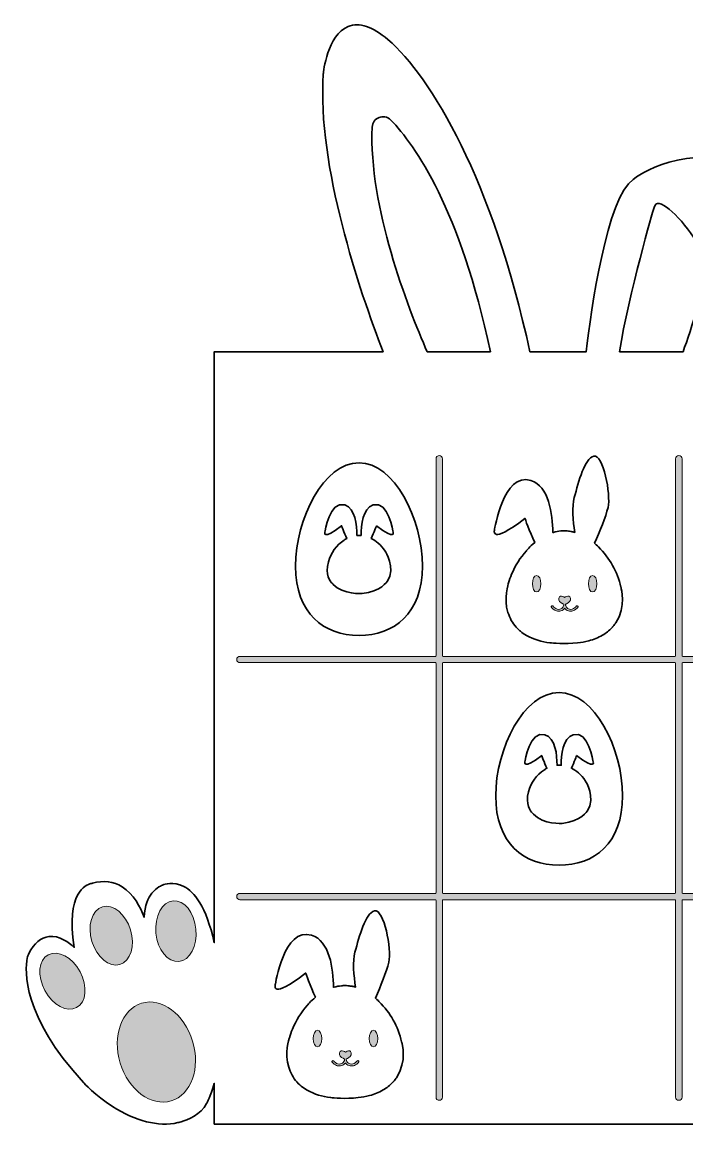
# Model space of a CAD drawing. Extents: x -174 to 1414, y -1195 to 359.
# Drawn here: x -174 to 761, y -1195 to 359 of the extents above; entities that cross this region are included whole.
import ezdxf

# ---------------------------------------------------------------- set-up
doc = ezdxf.new("R2010")
doc.units = 0
doc.header["$MEASUREMENT"] = 0
doc.layers.add('Layer 1', color=7, linetype='Continuous', lineweight=0)

# ---------------------------------------------------------------- blocks, each defined once
blk = doc.blocks.new('Block_2')
at = {"layer": 'Layer 1', "color": 1, "lineweight": 35, "true_color": 0xff0000}
for points, knots in [([(1329.7, -957.4), (1329.2, -955.1), (1328.5, -952.8), (1327.4, -950.7), (1319.9, -936.1), (1310.4, -928), (1299.2, -926.8), (1284.4, -925), (1270.6, -935.6), (1263.6, -942.1), (1276.3, -864.7), (1246.4, -853.9), (1240.1, -852.5), (1239.4, -852.3), (1238.6, -852.2), (1237.9, -851.9), (1222.3, -847.6), (1208.3, -849.2), (1196.2, -856.8), (1179.9, -867), (1170.4, -885.7), (1165.3, -899.7), (1164.6, -883), (1159.4, -872.4), (1154.4, -866.1), (1147.5, -857.4), (1139.8, -854.7), (1138.6, -854.3), (1137, -853.6), (1124.4, -848.4), (1109.2, -856.6), (1095.3, -864.1), (1077.4, -884.5), (1066.2, -937.6), (1066.2, -937.6), (1066.2, -104.4), (1066.2, -104.4), (1066.2, -104.4), (809.8, -104.4), (809.8, -104.4), (817.3, -86.2), (826.4, -59.8), (834.4, -35.3), (844.8, -46.1), (855.8, -55.1), (867.5, -60.9), (877.6, -66), (886.6, -66.3), (894.2, -61.8), (911.1, -51.9), (912.9, -22.3), (913, -19), (920.3, 133.2), (861.4, 154.2), (855, 156), (759.3, 192.7), (690.7, 142), (685.5, 138.1), (648.6, 113.6), (626.3, -46.2), (619.4, -104.4), (619.4, -104.4), (540.2, -104.4), (540.2, -104.4), (487.9, 136.9), (401.4, 282.3), (340.5, 334.8), (319.1, 353.2), (300.3, 359.3), (284.6, 353), (255, 341), (249.8, 288.9), (249.6, 286.5), (240.6, 157.2), (300.8, -19.2), (333.7, -104.4), (333.7, -104.4), (96.1, -104.4), (96.1, -104.4), (96.1, -104.4), (96.1, -935.6), (96.1, -935.6), (85, -884), (67.4, -864), (53.5, -856.6), (38.4, -848.4), (25.8, -853.6), (24.2, -854.3), (22.9, -854.7), (15.3, -857.4), (8.4, -866.1), (3.4, -872.4), (-1.9, -883), (-2.5, -899.7), (-7.6, -885.7), (-17.1, -867), (-33.4, -856.8), (-45.5, -849.2), (-59.5, -847.6), (-75.1, -851.9), (-75.8, -852.2), (-76.6, -852.3), (-77.3, -852.5), (-83.6, -853.9), (-113.5, -864.7), (-100.8, -942.1), (-107.8, -935.6), (-121.6, -925), (-136.4, -926.8), (-147.6, -928), (-157.1, -936.1), (-164.6, -950.7), (-165.7, -952.8), (-166.4, -955.1), (-166.9, -957.4), (-170.2, -974.8), (-174.2, -1038.7), (-87.8, -1132.3), (-87.6, -1132.4), (-71.3, -1150.2), (-46.9, -1165.9), (-14.6, -1186.8), (17.2, -1194.7), (45, -1188.7), (45.2, -1188.6), (46.9, -1188.2), (49.5, -1187.5), (58.3, -1184.8), (77.6, -1177.3), (85.3, -1161.8), (85.9, -1160.8), (91, -1151.9), (96.1, -1133.6), (96.1, -1133.6), (96.1, -1190.6), (96.1, -1190.6), (96.1, -1190.6), (1066.2, -1190.6), (1066.2, -1190.6), (1066.2, -1190.6), (1066.2, -1132.1), (1066.2, -1132.1), (1071.5, -1151.4), (1076.9, -1160.8), (1077.5, -1161.8), (1085.2, -1177.3), (1104.5, -1184.8), (1113.3, -1187.5), (1115.9, -1188.2), (1117.5, -1188.6), (1117.8, -1188.7), (1145.6, -1194.7), (1177.4, -1186.8), (1209.7, -1165.9), (1234.1, -1150.2), (1250.4, -1132.4), (1250.6, -1132.3), (1336.9, -1038.7), (1333, -974.8), (1329.7, -957.4)], [0, 0, 0, 0, 1, 1, 1, 2, 2, 2, 3, 3, 3, 4, 4, 4, 5, 5, 5, 6, 6, 6, 7, 7, 7, 8, 8, 8, 9, 9, 9, 10, 10, 10, 11, 11, 11, 12, 12, 12, 13, 13, 13, 14, 14, 14, 15, 15, 15, 16, 16, 16, 17, 17, 17, 18, 18, 18, 19, 19, 19, 20, 20, 20, 21, 21, 21, 22, 22, 22, 23, 23, 23, 24, 24, 24, 25, 25, 25, 26, 26, 26, 27, 27, 27, 28, 28, 28, 29, 29, 29, 30, 30, 30, 31, 31, 31, 32, 32, 32, 33, 33, 33, 34, 34, 34, 35, 35, 35, 36, 36, 36, 37, 37, 37, 38, 38, 38, 39, 39, 39, 40, 40, 40, 41, 41, 41, 42, 42, 42, 43, 43, 43, 44, 44, 44, 45, 45, 45, 46, 46, 46, 47, 47, 47, 48, 48, 48, 49, 49, 49, 50, 50, 50, 51, 51, 51, 52, 52, 52, 53, 53, 53, 53]), ([(395.7, -104.4), (368.6, -42.1), (313, 100.1), (318.4, 211.7), (318.7, 218), (322.4, 223), (328.2, 225.2), (332.8, 226.9), (339.4, 226.9), (344.6, 221.5), (379.3, 185.6), (441.9, 96.4), (484.6, -104.4), (484.6, -104.4), (395.7, -104.4), (395.7, -104.4)], [0, 0, 0, 0, 1, 1, 1, 2, 2, 2, 3, 3, 3, 4, 4, 4, 5, 5, 5, 5]), ([(793.3, 17.2), (785.9, -9.5), (767.7, -72.9), (755.6, -104.4), (755.6, -104.4), (666.3, -104.4), (666.3, -104.4), (679.4, -21.9), (714.1, 95.8), (714.5, 97.2), (715.7, 101.6), (717.4, 104), (719.6, 104.3), (732.5, 105.9), (764.1, 70.2), (781.6, 39.4), (785.7, 32.3), (790.3, 24.6), (795.2, 16.6), (795.2, 16.6), (793.3, 17.2), (793.3, 17.2)], [0, 0, 0, 0, 1, 1, 1, 2, 2, 2, 3, 3, 3, 4, 4, 4, 5, 5, 5, 6, 6, 6, 7, 7, 7, 7])]:
    blk.add_open_spline(points, degree=3, knots=knots, dxfattribs=at)
blk = doc.blocks.new('Block_1')
at = {"layer": 'Layer 1'}
blk.add_blockref('Block_2', (0, 0), dxfattribs=at)
blk = doc.blocks.new('Block_5')
at = {"layer": 'Layer 1', "true_color": 0x000000, "transparency": 33554687}
h = blk.add_hatch(color=18, dxfattribs=at)
h.dxf.hatch_style = 2
edge = h.paths.add_edge_path()
edge.add_ellipse((241.3, -1070.4), major_axis=(0, 11.6), ratio=0.52, start_angle=0, end_angle=360)
h = blk.add_hatch(color=18, dxfattribs=at)
h.dxf.hatch_style = 2
edge = h.paths.add_edge_path()
edge.add_ellipse((320.1, -1070.4), major_axis=(0, 11.6), ratio=0.52, start_angle=0, end_angle=360)
at = {"layer": 'Layer 1'}
for centre in [(241.3, -1070.4), (320.1, -1070.4)]:
    blk.add_ellipse(centre, major_axis=(0, 11.6), ratio=0.52, dxfattribs=at)
blk = doc.blocks.new('Block_4')
at = {"layer": 'Layer 1', "true_color": 0x000000, "transparency": 33554687}
h = blk.add_hatch(color=18, dxfattribs=at)
h.dxf.hatch_style = 2
edge = h.paths.add_edge_path()
edge.add_spline(control_points=[(299.6, -1102.6), (299.5, -1102.2), (299.3, -1101.9), (299, -1101.7), (298.7, -1101.5), (298.4, -1101.5), (298.1, -1101.5), (297.7, -1101.5), (297.2, -1101.7), (296.9, -1102), (296.9, -1102.1), (295.4, -1104), (293.1, -1105.3), (291.9, -1106), (290.6, -1106.3), (289.2, -1106.3), (287, -1106.3), (285, -1105.5), (283.7, -1104), (282.9, -1103.2), (282.4, -1102.2), (282.1, -1101.1), (282.1, -1101.1), (282.1, -1101.1), (282.1, -1101.1), (282.1, -1101), (282, -1100.9), (282, -1100.8), (282, -1100.8), (281.9, -1100.7), (281.9, -1100.7), (281.9, -1100.7), (281.9, -1099.2), (281.9, -1099.2), (281.9, -1099.2), (282.4, -1098.9), (282.4, -1098.9), (282.7, -1098.8), (283, -1098.6), (283.4, -1098.5), (283.4, -1098.5), (283.4, -1098.5), (283.4, -1098.5), (286, -1097.1), (290, -1094.4), (289, -1090.6), (288.5, -1088.8), (287.5, -1088.1), (286.7, -1087.9), (284.6, -1087.2), (281.9, -1088.7), (280.7, -1089.6), (279.5, -1088.7), (276.8, -1087.1), (274.6, -1087.9), (273.9, -1088.1), (272.8, -1088.8), (272.4, -1090.5), (271.4, -1094.1), (274.7, -1096.7), (277.4, -1098.1), (277.4, -1098.1), (277.4, -1098.1), (277.4, -1098.1), (277.4, -1098.1), (277.8, -1098.4), (277.8, -1098.4), (277.8, -1098.4), (277.8, -1098.4), (277.8, -1098.4), (278.1, -1098.5), (278.4, -1098.7), (278.6, -1098.8), (278.6, -1098.8), (279.3, -1099.1), (279.3, -1099.1), (279.3, -1099.1), (279.3, -1100.9), (279.3, -1100.9), (279.3, -1100.9), (279.3, -1101), (279.3, -1101), (279.3, -1101), (279.3, -1101.1), (279.2, -1101.1), (279.2, -1101.1), (279.2, -1101.1), (279.2, -1101.1), (278.9, -1102.2), (278.4, -1103.2), (277.7, -1104), (276.3, -1105.5), (274.3, -1106.3), (272.1, -1106.3), (270.7, -1106.3), (269.4, -1106), (268.2, -1105.3), (265.9, -1104), (264.5, -1102.1), (264.4, -1102), (264.1, -1101.7), (263.7, -1101.5), (263.2, -1101.5), (262.9, -1101.5), (262.6, -1101.5), (262.4, -1101.7), (262, -1101.9), (261.8, -1102.2), (261.8, -1102.6), (261.7, -1102.9), (261.8, -1103.2), (262, -1103.5), (262.1, -1103.6), (263.8, -1105.9), (266.7, -1107.5), (268.3, -1108.5), (270.2, -1109), (272.1, -1109), (272.7, -1109), (273.2, -1108.9), (273.7, -1108.9), (276.2, -1108.5), (278.4, -1107.4), (279.9, -1105.6), (280, -1105.5), (280.1, -1105.4), (280.2, -1105.3), (280.2, -1105.3), (280.7, -1104.7), (280.7, -1104.7), (280.7, -1104.7), (281.1, -1105.3), (281.1, -1105.3), (281.2, -1105.4), (281.3, -1105.5), (281.4, -1105.6), (283, -1107.4), (285.2, -1108.5), (287.6, -1108.9), (288.2, -1108.9), (288.7, -1109), (289.2, -1109), (291.1, -1109), (293, -1108.5), (294.7, -1107.5), (297.6, -1105.9), (299.3, -1103.6), (299.3, -1103.5), (299.5, -1103.2), (299.6, -1102.9), (299.6, -1102.6)], knot_values=[0, 0, 0, 0, 1, 1, 1, 2, 2, 2, 3, 3, 3, 4, 4, 4, 5, 5, 5, 6, 6, 6, 7, 7, 7, 8, 8, 8, 9, 9, 9, 10, 10, 10, 11, 11, 11, 12, 12, 12, 13, 13, 13, 14, 14, 14, 15, 15, 15, 16, 16, 16, 17, 17, 17, 18, 18, 18, 19, 19, 19, 20, 20, 20, 21, 21, 21, 22, 22, 22, 23, 23, 23, 24, 24, 24, 25, 25, 25, 26, 26, 26, 27, 27, 27, 28, 28, 28, 29, 29, 29, 30, 30, 30, 31, 31, 31, 32, 32, 32, 33, 33, 33, 34, 34, 34, 35, 35, 35, 36, 36, 36, 37, 37, 37, 38, 38, 38, 39, 39, 39, 40, 40, 40, 41, 41, 41, 42, 42, 42, 43, 43, 43, 44, 44, 44, 45, 45, 45, 46, 46, 46, 47, 47, 47, 48, 48, 48, 49, 49, 49, 50, 50, 50, 50], degree=3, periodic=0)
at = {"layer": 'Layer 1'}
blk.add_open_spline([(299.6, -1102.6), (299.5, -1102.2), (299.3, -1101.9), (299, -1101.7), (298.7, -1101.5), (298.4, -1101.5), (298.1, -1101.5), (297.7, -1101.5), (297.2, -1101.7), (296.9, -1102), (296.9, -1102.1), (295.4, -1104), (293.1, -1105.3), (291.9, -1106), (290.6, -1106.3), (289.2, -1106.3), (287, -1106.3), (285, -1105.5), (283.7, -1104), (282.9, -1103.2), (282.4, -1102.2), (282.1, -1101.1), (282.1, -1101.1), (282.1, -1101.1), (282.1, -1101.1), (282.1, -1101), (282, -1100.9), (282, -1100.8), (282, -1100.8), (281.9, -1100.7), (281.9, -1100.7), (281.9, -1100.7), (281.9, -1099.2), (281.9, -1099.2), (281.9, -1099.2), (282.4, -1098.9), (282.4, -1098.9), (282.7, -1098.8), (283, -1098.6), (283.4, -1098.5), (283.4, -1098.5), (283.4, -1098.5), (283.4, -1098.5), (286, -1097.1), (290, -1094.4), (289, -1090.6), (288.5, -1088.8), (287.5, -1088.1), (286.7, -1087.9), (284.6, -1087.2), (281.9, -1088.7), (280.7, -1089.6), (279.5, -1088.7), (276.8, -1087.1), (274.6, -1087.9), (273.9, -1088.1), (272.8, -1088.8), (272.4, -1090.5), (271.4, -1094.1), (274.7, -1096.7), (277.4, -1098.1), (277.4, -1098.1), (277.4, -1098.1), (277.4, -1098.1), (277.4, -1098.1), (277.8, -1098.4), (277.8, -1098.4), (277.8, -1098.4), (277.8, -1098.4), (277.8, -1098.4), (278.1, -1098.5), (278.4, -1098.7), (278.6, -1098.8), (278.6, -1098.8), (279.3, -1099.1), (279.3, -1099.1), (279.3, -1099.1), (279.3, -1100.9), (279.3, -1100.9), (279.3, -1100.9), (279.3, -1101), (279.3, -1101), (279.3, -1101), (279.3, -1101.1), (279.2, -1101.1), (279.2, -1101.1), (279.2, -1101.1), (279.2, -1101.1), (278.9, -1102.2), (278.4, -1103.2), (277.7, -1104), (276.3, -1105.5), (274.3, -1106.3), (272.1, -1106.3), (270.7, -1106.3), (269.4, -1106), (268.2, -1105.3), (265.9, -1104), (264.5, -1102.1), (264.4, -1102), (264.1, -1101.7), (263.7, -1101.5), (263.2, -1101.5), (262.9, -1101.5), (262.6, -1101.5), (262.4, -1101.7), (262, -1101.9), (261.8, -1102.2), (261.8, -1102.6), (261.7, -1102.9), (261.8, -1103.2), (262, -1103.5), (262.1, -1103.6), (263.8, -1105.9), (266.7, -1107.5), (268.3, -1108.5), (270.2, -1109), (272.1, -1109), (272.7, -1109), (273.2, -1108.9), (273.7, -1108.9), (276.2, -1108.5), (278.4, -1107.4), (279.9, -1105.6), (280, -1105.5), (280.1, -1105.4), (280.2, -1105.3), (280.2, -1105.3), (280.7, -1104.7), (280.7, -1104.7), (280.7, -1104.7), (281.1, -1105.3), (281.1, -1105.3), (281.2, -1105.4), (281.3, -1105.5), (281.4, -1105.6), (283, -1107.4), (285.2, -1108.5), (287.6, -1108.9), (288.2, -1108.9), (288.7, -1109), (289.2, -1109), (291.1, -1109), (293, -1108.5), (294.7, -1107.5), (297.6, -1105.9), (299.3, -1103.6), (299.3, -1103.5), (299.5, -1103.2), (299.6, -1102.9), (299.6, -1102.6)], degree=3, knots=[0, 0, 0, 0, 1, 1, 1, 2, 2, 2, 3, 3, 3, 4, 4, 4, 5, 5, 5, 6, 6, 6, 7, 7, 7, 8, 8, 8, 9, 9, 9, 10, 10, 10, 11, 11, 11, 12, 12, 12, 13, 13, 13, 14, 14, 14, 15, 15, 15, 16, 16, 16, 17, 17, 17, 18, 18, 18, 19, 19, 19, 20, 20, 20, 21, 21, 21, 22, 22, 22, 23, 23, 23, 24, 24, 24, 25, 25, 25, 26, 26, 26, 27, 27, 27, 28, 28, 28, 29, 29, 29, 30, 30, 30, 31, 31, 31, 32, 32, 32, 33, 33, 33, 34, 34, 34, 35, 35, 35, 36, 36, 36, 37, 37, 37, 38, 38, 38, 39, 39, 39, 40, 40, 40, 41, 41, 41, 42, 42, 42, 43, 43, 43, 44, 44, 44, 45, 45, 45, 46, 46, 46, 47, 47, 47, 48, 48, 48, 49, 49, 49, 50, 50, 50, 50], dxfattribs=at)
blk.add_blockref('Block_5', (0, 0), dxfattribs=at)
blk = doc.blocks.new('Block_3')
at = {"layer": 'Layer 1', "color": 1, "lineweight": 35, "true_color": 0xff0019}
blk.add_open_spline([(360, -1076.3), (360, -1075.9), (359.9, -1075.6), (359.8, -1075.2), (354.8, -1053.1), (344.1, -1034.3), (328.1, -1018.6), (328.1, -1018.6), (328.1, -1018.6), (328.1, -1018.6), (328, -1018.5), (326.1, -1016.3), (322.8, -1013.4), (330.2, -997.1), (338.4, -976.2), (341.6, -963.1), (346.1, -944.5), (334.9, -887.7), (321.7, -890.9), (308.5, -894.1), (300.5, -926.2), (294.1, -949), (290.6, -961.5), (292.5, -982), (294.9, -998.1), (294, -997.8), (293.1, -997.6), (292.3, -997.4), (291.5, -997.2), (290.8, -997.1), (290, -996.9), (290, -996.9), (290, -996.9), (290, -996.9), (290, -996.9), (290, -996.9), (290, -996.9), (290, -996.9), (290, -996.9), (290, -996.9), (290, -996.9), (290, -996.9), (290, -996.9), (290, -996.9), (290, -996.9), (290, -996.9), (290, -996.9), (290, -996.9), (290, -996.9), (289.9, -996.9), (289.8, -996.8), (289.8, -996.8), (289.8, -996.8), (289.7, -996.8), (289.7, -996.8), (289.7, -996.8), (289.7, -996.8), (289.6, -996.8), (289.6, -996.8), (289.6, -996.8), (289.6, -996.8), (289.6, -996.8), (289.5, -996.8), (289.5, -996.8), (289.5, -996.8), (289.5, -996.8), (289.4, -996.8), (289.4, -996.8), (289.4, -996.8), (289.4, -996.8), (289.4, -996.8), (289.3, -996.8), (289.2, -996.8), (289.2, -996.8), (289.2, -996.8), (289.2, -996.8), (289.2, -996.8), (289.2, -996.8), (289.2, -996.8), (289.2, -996.8), (289.2, -996.8), (289.2, -996.8), (287, -996.4), (284.7, -996.1), (282.4, -996), (282.2, -996), (282.1, -996), (281.9, -996), (281, -996), (280.1, -995.9), (279.2, -996), (278.9, -996), (278.7, -996), (278.5, -996), (278.3, -996), (278.1, -996), (277.9, -996), (277.8, -996), (277.6, -996), (277.5, -996), (277.3, -996), (277.1, -996), (276.9, -996), (276.9, -996), (276.9, -996), (276.9, -996), (276.8, -996.1), (276.8, -996.1), (276.8, -996.1), (276.7, -996.1), (276.6, -996.1), (276.5, -996.1), (276.4, -996.1), (276.4, -996.1), (276.3, -996.1), (276.3, -996.1), (276.2, -996.1), (276.2, -996.1), (276, -996.1), (275.8, -996.1), (275.7, -996.1), (275.6, -996.1), (275.4, -996.2), (275.3, -996.2), (271.6, -996.5), (268.1, -997.2), (264.8, -998.1), (264.5, -998.2), (264.3, -998.3), (264, -998.4), (263.6, -972.3), (258.6, -932.9), (233.1, -925.1), (194.2, -913.2), (182, -994.4), (182, -994.4), (182, -994.4), (174.7, -1017.2), (224.7, -978.3), (224.7, -978.3), (231.2, -996.7), (238.6, -1012.3), (231.4, -1018.2), (227.1, -1023.6), (226.8, -1023.9), (226.8, -1024), (226.8, -1024), (226.8, -1024), (226.8, -1024), (226.8, -1024), (226.8, -1024), (218.1, -1033.7), (211.3, -1044.8), (206.1, -1057), (204.4, -1061), (203, -1065.1), (201.8, -1069.2), (201.8, -1069.2), (201.8, -1069.3), (201.8, -1069.3), (201.5, -1070.2), (194.3, -1091.5), (201, -1110.7), (201, -1110.7), (201, -1110.7), (201, -1110.7), (203.3, -1118.7), (207.1, -1125.6), (212.4, -1131.4), (215.6, -1135.3), (218.1, -1137), (218.5, -1137.3), (218.5, -1137.3), (218.5, -1137.3), (218.5, -1137.3), (218.5, -1137.3), (218.5, -1137.3), (218.5, -1137.3), (218.5, -1137.3), (218.5, -1137.3), (218.5, -1137.3), (221.1, -1139.4), (223.9, -1141.3), (226.9, -1143), (237.2, -1148.8), (248.3, -1152), (259.8, -1153.4), (259.8, -1153.4), (259.8, -1153.4), (259.8, -1153.4), (259.8, -1153.4), (259.9, -1153.4), (259.9, -1153.4), (259.9, -1153.4), (260, -1153.4), (260, -1153.4), (260, -1153.4), (260, -1153.4), (260, -1153.4), (260.1, -1153.4), (260.2, -1153.4), (260.2, -1153.4), (263.1, -1153.8), (280.6, -1155.6), (298.8, -1153.5), (304.1, -1152.9), (309.4, -1152), (314.5, -1150.6), (314.5, -1150.6), (314.6, -1150.6), (314.7, -1150.5), (314.7, -1150.5), (314.7, -1150.5), (314.7, -1150.5), (321.4, -1148.8), (327.8, -1146.2), (333.9, -1142.7), (338.9, -1139.8), (343.2, -1136.3), (346.9, -1132.4), (346.9, -1132.4), (346.9, -1132.4), (346.9, -1132.4), (347.1, -1132.3), (347.2, -1132.1), (347.4, -1131.9), (347.5, -1131.8), (347.7, -1131.6), (347.8, -1131.5), (347.9, -1131.4), (348, -1131.3), (348.1, -1131.2), (348.2, -1131), (348.3, -1130.9), (348.5, -1130.7), (349.3, -1129.8), (350, -1128.8), (350.8, -1127.8), (350.9, -1127.7), (351, -1127.5), (351.1, -1127.4), (351.4, -1127), (351.7, -1126.6), (352, -1126.2), (352.1, -1126), (352.2, -1125.8), (352.4, -1125.6), (352.4, -1125.6), (352.4, -1125.5), (352.4, -1125.5), (368.1, -1102.2), (360, -1076.3), (360, -1076.3)], degree=3, knots=[0, 0, 0, 0, 1, 1, 1, 2, 2, 2, 3, 3, 3, 4, 4, 4, 5, 5, 5, 6, 6, 6, 7, 7, 7, 8, 8, 8, 9, 9, 9, 10, 10, 10, 11, 11, 11, 12, 12, 12, 13, 13, 13, 14, 14, 14, 15, 15, 15, 16, 16, 16, 17, 17, 17, 18, 18, 18, 19, 19, 19, 20, 20, 20, 21, 21, 21, 22, 22, 22, 23, 23, 23, 24, 24, 24, 25, 25, 25, 26, 26, 26, 27, 27, 27, 28, 28, 28, 29, 29, 29, 30, 30, 30, 31, 31, 31, 32, 32, 32, 33, 33, 33, 34, 34, 34, 35, 35, 35, 36, 36, 36, 37, 37, 37, 38, 38, 38, 39, 39, 39, 40, 40, 40, 41, 41, 41, 42, 42, 42, 43, 43, 43, 44, 44, 44, 45, 45, 45, 46, 46, 46, 47, 47, 47, 48, 48, 48, 49, 49, 49, 50, 50, 50, 51, 51, 51, 52, 52, 52, 53, 53, 53, 54, 54, 54, 55, 55, 55, 56, 56, 56, 57, 57, 57, 58, 58, 58, 59, 59, 59, 60, 60, 60, 61, 61, 61, 62, 62, 62, 63, 63, 63, 64, 64, 64, 65, 65, 65, 66, 66, 66, 67, 67, 67, 68, 68, 68, 69, 69, 69, 70, 70, 70, 71, 71, 71, 72, 72, 72, 73, 73, 73, 74, 74, 74, 75, 75, 75, 76, 76, 76, 77, 77, 77, 78, 78, 78, 79, 79, 79, 80, 80, 80, 81, 81, 81, 82, 82, 82, 83, 83, 83, 84, 84, 84, 84], dxfattribs=at)
at = {"layer": 'Layer 1'}
blk.add_blockref('Block_4', (0, 0), dxfattribs=at)
blk = doc.blocks.new('Block_14')
at = {"layer": 'Layer 1', "true_color": 0x000000, "transparency": 33554687}
h = blk.add_hatch(color=18, dxfattribs=at)
h.dxf.hatch_style = 2
edge = h.paths.add_edge_path()
edge.add_ellipse((549.7, -430.7), major_axis=(0, 11.6), ratio=0.52, start_angle=0, end_angle=360)
h = blk.add_hatch(color=18, dxfattribs=at)
h.dxf.hatch_style = 2
edge = h.paths.add_edge_path()
edge.add_ellipse((628.5, -430.7), major_axis=(0, 11.6), ratio=0.52, start_angle=0, end_angle=360)
at = {"layer": 'Layer 1'}
for centre in [(549.7, -430.7), (628.5, -430.7)]:
    blk.add_ellipse(centre, major_axis=(0, 11.6), ratio=0.52, dxfattribs=at)
blk = doc.blocks.new('Block_13')
at = {"layer": 'Layer 1', "true_color": 0x000000, "transparency": 33554687}
h = blk.add_hatch(color=18, dxfattribs=at)
h.dxf.hatch_style = 2
edge = h.paths.add_edge_path()
edge.add_spline(control_points=[(608, -462.9), (608, -462.6), (607.8, -462.3), (607.4, -462.1), (607.2, -461.9), (606.9, -461.8), (606.6, -461.8), (606.1, -461.8), (605.7, -462), (605.4, -462.4), (605.3, -462.5), (603.9, -464.3), (601.6, -465.7), (600.4, -466.3), (599.1, -466.7), (597.7, -466.7), (595.5, -466.7), (593.5, -465.8), (592.1, -464.3), (591.4, -463.5), (590.9, -462.6), (590.6, -461.5), (590.6, -461.5), (590.6, -461.4), (590.6, -461.4), (590.5, -461.3), (590.5, -461.2), (590.4, -461.1), (590.4, -461.1), (590.4, -461), (590.4, -461), (590.4, -461), (590.4, -459.5), (590.4, -459.5), (590.4, -459.5), (590.9, -459.3), (590.9, -459.3), (591.2, -459.2), (591.5, -459), (591.8, -458.8), (591.8, -458.8), (591.8, -458.8), (591.8, -458.8), (594.5, -457.4), (598.5, -454.8), (597.4, -450.9), (597, -449.2), (595.9, -448.5), (595.2, -448.2), (593.1, -447.5), (590.4, -449.1), (589.1, -449.9), (587.9, -449.1), (585.2, -447.5), (583.1, -448.2), (582.3, -448.5), (581.3, -449.1), (580.8, -450.9), (579.9, -454.5), (583.2, -457), (585.8, -458.5), (585.8, -458.5), (585.9, -458.5), (585.9, -458.5), (585.9, -458.5), (586.3, -458.7), (586.3, -458.7), (586.3, -458.7), (586.3, -458.7), (586.3, -458.7), (586.6, -458.9), (586.8, -459), (587.1, -459.1), (587.1, -459.1), (587.8, -459.5), (587.8, -459.5), (587.8, -459.5), (587.8, -461.3), (587.8, -461.3), (587.8, -461.3), (587.7, -461.3), (587.7, -461.3), (587.7, -461.4), (587.7, -461.4), (587.7, -461.4), (587.7, -461.4), (587.7, -461.5), (587.7, -461.5), (587.4, -462.6), (586.9, -463.5), (586.1, -464.3), (584.8, -465.8), (582.8, -466.7), (580.6, -466.7), (579.2, -466.7), (577.9, -466.3), (576.7, -465.7), (574.4, -464.3), (572.9, -462.5), (572.9, -462.4), (572.6, -462), (572.1, -461.8), (571.7, -461.8), (571.4, -461.8), (571.1, -461.9), (570.8, -462.1), (570.5, -462.3), (570.3, -462.6), (570.2, -462.9), (570.2, -463.2), (570.3, -463.6), (570.5, -463.8), (570.5, -463.9), (572.2, -466.2), (575.1, -467.9), (576.8, -468.8), (578.7, -469.3), (580.6, -469.3), (581.1, -469.3), (581.7, -469.3), (582.2, -469.2), (584.6, -468.9), (586.8, -467.7), (588.4, -466), (588.5, -465.8), (588.6, -465.7), (588.7, -465.6), (588.7, -465.6), (589.1, -465.1), (589.1, -465.1), (589.1, -465.1), (589.6, -465.6), (589.6, -465.6), (589.7, -465.7), (589.8, -465.8), (589.9, -466), (591.4, -467.7), (593.7, -468.9), (596.1, -469.2), (596.6, -469.3), (597.1, -469.3), (597.7, -469.3), (599.6, -469.3), (601.5, -468.8), (603.1, -467.9), (606, -466.2), (607.7, -463.9), (607.8, -463.8), (608, -463.6), (608.1, -463.2), (608, -462.9)], knot_values=[0, 0, 0, 0, 1, 1, 1, 2, 2, 2, 3, 3, 3, 4, 4, 4, 5, 5, 5, 6, 6, 6, 7, 7, 7, 8, 8, 8, 9, 9, 9, 10, 10, 10, 11, 11, 11, 12, 12, 12, 13, 13, 13, 14, 14, 14, 15, 15, 15, 16, 16, 16, 17, 17, 17, 18, 18, 18, 19, 19, 19, 20, 20, 20, 21, 21, 21, 22, 22, 22, 23, 23, 23, 24, 24, 24, 25, 25, 25, 26, 26, 26, 27, 27, 27, 28, 28, 28, 29, 29, 29, 30, 30, 30, 31, 31, 31, 32, 32, 32, 33, 33, 33, 34, 34, 34, 35, 35, 35, 36, 36, 36, 37, 37, 37, 38, 38, 38, 39, 39, 39, 40, 40, 40, 41, 41, 41, 42, 42, 42, 43, 43, 43, 44, 44, 44, 45, 45, 45, 46, 46, 46, 47, 47, 47, 48, 48, 48, 49, 49, 49, 50, 50, 50, 50], degree=3, periodic=0)
at = {"layer": 'Layer 1'}
blk.add_open_spline([(608, -462.9), (608, -462.6), (607.8, -462.3), (607.4, -462.1), (607.2, -461.9), (606.9, -461.8), (606.6, -461.8), (606.1, -461.8), (605.7, -462), (605.4, -462.4), (605.3, -462.5), (603.9, -464.3), (601.6, -465.7), (600.4, -466.3), (599.1, -466.7), (597.7, -466.7), (595.5, -466.7), (593.5, -465.8), (592.1, -464.3), (591.4, -463.5), (590.9, -462.6), (590.6, -461.5), (590.6, -461.5), (590.6, -461.4), (590.6, -461.4), (590.5, -461.3), (590.5, -461.2), (590.4, -461.1), (590.4, -461.1), (590.4, -461), (590.4, -461), (590.4, -461), (590.4, -459.5), (590.4, -459.5), (590.4, -459.5), (590.9, -459.3), (590.9, -459.3), (591.2, -459.2), (591.5, -459), (591.8, -458.8), (591.8, -458.8), (591.8, -458.8), (591.8, -458.8), (594.5, -457.4), (598.5, -454.8), (597.4, -450.9), (597, -449.2), (595.9, -448.5), (595.2, -448.2), (593.1, -447.5), (590.4, -449.1), (589.1, -449.9), (587.9, -449.1), (585.2, -447.5), (583.1, -448.2), (582.3, -448.5), (581.3, -449.1), (580.8, -450.9), (579.9, -454.5), (583.2, -457), (585.8, -458.5), (585.8, -458.5), (585.9, -458.5), (585.9, -458.5), (585.9, -458.5), (586.3, -458.7), (586.3, -458.7), (586.3, -458.7), (586.3, -458.7), (586.3, -458.7), (586.6, -458.9), (586.8, -459), (587.1, -459.1), (587.1, -459.1), (587.8, -459.5), (587.8, -459.5), (587.8, -459.5), (587.8, -461.3), (587.8, -461.3), (587.8, -461.3), (587.7, -461.3), (587.7, -461.3), (587.7, -461.4), (587.7, -461.4), (587.7, -461.4), (587.7, -461.4), (587.7, -461.5), (587.7, -461.5), (587.4, -462.6), (586.9, -463.5), (586.1, -464.3), (584.8, -465.8), (582.8, -466.7), (580.6, -466.7), (579.2, -466.7), (577.9, -466.3), (576.7, -465.7), (574.4, -464.3), (572.9, -462.5), (572.9, -462.4), (572.6, -462), (572.1, -461.8), (571.7, -461.8), (571.4, -461.8), (571.1, -461.9), (570.8, -462.1), (570.5, -462.3), (570.3, -462.6), (570.2, -462.9), (570.2, -463.2), (570.3, -463.6), (570.5, -463.8), (570.5, -463.9), (572.2, -466.2), (575.1, -467.9), (576.8, -468.8), (578.7, -469.3), (580.6, -469.3), (581.1, -469.3), (581.7, -469.3), (582.2, -469.2), (584.6, -468.9), (586.8, -467.7), (588.4, -466), (588.5, -465.8), (588.6, -465.7), (588.7, -465.6), (588.7, -465.6), (589.1, -465.1), (589.1, -465.1), (589.1, -465.1), (589.6, -465.6), (589.6, -465.6), (589.7, -465.7), (589.8, -465.8), (589.9, -466), (591.4, -467.7), (593.7, -468.9), (596.1, -469.2), (596.6, -469.3), (597.1, -469.3), (597.7, -469.3), (599.6, -469.3), (601.5, -468.8), (603.1, -467.9), (606, -466.2), (607.7, -463.9), (607.8, -463.8), (608, -463.6), (608.1, -463.2), (608, -462.9)], degree=3, knots=[0, 0, 0, 0, 1, 1, 1, 2, 2, 2, 3, 3, 3, 4, 4, 4, 5, 5, 5, 6, 6, 6, 7, 7, 7, 8, 8, 8, 9, 9, 9, 10, 10, 10, 11, 11, 11, 12, 12, 12, 13, 13, 13, 14, 14, 14, 15, 15, 15, 16, 16, 16, 17, 17, 17, 18, 18, 18, 19, 19, 19, 20, 20, 20, 21, 21, 21, 22, 22, 22, 23, 23, 23, 24, 24, 24, 25, 25, 25, 26, 26, 26, 27, 27, 27, 28, 28, 28, 29, 29, 29, 30, 30, 30, 31, 31, 31, 32, 32, 32, 33, 33, 33, 34, 34, 34, 35, 35, 35, 36, 36, 36, 37, 37, 37, 38, 38, 38, 39, 39, 39, 40, 40, 40, 41, 41, 41, 42, 42, 42, 43, 43, 43, 44, 44, 44, 45, 45, 45, 46, 46, 46, 47, 47, 47, 48, 48, 48, 49, 49, 49, 50, 50, 50, 50], dxfattribs=at)
blk.add_blockref('Block_14', (0, 0), dxfattribs=at)
blk = doc.blocks.new('Block_12')
at = {"layer": 'Layer 1', "color": 1, "lineweight": 35, "true_color": 0xff0019}
blk.add_open_spline([(668.5, -436.7), (668.4, -436.3), (668.4, -435.9), (668.3, -435.6), (663.3, -413.4), (652.6, -394.6), (636.6, -378.9), (636.6, -378.9), (636.6, -378.9), (636.6, -378.9), (636.5, -378.8), (634.6, -376.7), (631.2, -373.8), (638.7, -357.5), (646.9, -336.5), (650.1, -323.5), (654.5, -304.9), (643.3, -248.1), (630.2, -251.3), (617, -254.5), (609, -286.6), (602.6, -309.4), (599, -321.9), (600.9, -342.4), (603.3, -358.4), (602.5, -358.2), (601.6, -358), (600.7, -357.8), (600, -357.6), (599.3, -357.4), (598.5, -357.3), (598.5, -357.3), (598.5, -357.3), (598.5, -357.3), (598.5, -357.3), (598.5, -357.3), (598.5, -357.3), (598.5, -357.3), (598.5, -357.3), (598.5, -357.3), (598.5, -357.3), (598.5, -357.3), (598.5, -357.3), (598.5, -357.3), (598.5, -357.3), (598.5, -357.3), (598.4, -357.2), (598.4, -357.2), (598.4, -357.2), (598.4, -357.2), (598.3, -357.2), (598.2, -357.2), (598.2, -357.2), (598.2, -357.2), (598.2, -357.2), (598.2, -357.2), (598.1, -357.2), (598.1, -357.2), (598.1, -357.2), (598.1, -357.2), (598.1, -357.2), (598.1, -357.2), (598, -357.2), (598, -357.2), (597.9, -357.1), (597.9, -357.1), (597.9, -357.1), (597.9, -357.1), (597.9, -357.1), (597.9, -357.1), (597.8, -357.1), (597.8, -357.1), (597.7, -357.1), (597.7, -357.1), (597.7, -357.1), (597.7, -357.1), (597.7, -357.1), (597.7, -357.1), (597.7, -357.1), (597.7, -357.1), (597.7, -357.1), (597.7, -357.1), (595.5, -356.7), (593.2, -356.5), (590.9, -356.4), (590.7, -356.4), (590.5, -356.4), (590.3, -356.3), (589.4, -356.3), (588.5, -356.3), (587.6, -356.3), (587.4, -356.3), (587.2, -356.3), (587, -356.3), (586.8, -356.3), (586.6, -356.3), (586.4, -356.3), (586.2, -356.3), (586.1, -356.4), (585.9, -356.4), (585.7, -356.4), (585.6, -356.4), (585.4, -356.4), (585.4, -356.4), (585.3, -356.4), (585.3, -356.4), (585.3, -356.4), (585.3, -356.4), (585.2, -356.4), (585.1, -356.4), (585, -356.4), (584.9, -356.4), (584.9, -356.4), (584.8, -356.4), (584.8, -356.4), (584.7, -356.4), (584.7, -356.4), (584.6, -356.4), (584.5, -356.5), (584.3, -356.5), (584.1, -356.5), (584, -356.5), (583.9, -356.5), (583.8, -356.5), (580.1, -356.8), (576.6, -357.5), (573.2, -358.5), (573, -358.6), (572.7, -358.6), (572.5, -358.7), (572.1, -332.6), (567, -293.2), (541.5, -285.4), (502.7, -273.6), (490.5, -354.7), (490.5, -354.7), (490.5, -354.7), (483.1, -377.5), (533.2, -338.7), (533.2, -338.7), (539.6, -357.1), (547.1, -372.7), (539.8, -378.6), (535.6, -383.9), (535.3, -384.3), (535.3, -384.3), (535.3, -384.3), (535.3, -384.3), (535.3, -384.3), (535.3, -384.3), (535.3, -384.3), (526.6, -394.1), (519.7, -405.1), (514.5, -417.4), (512.8, -421.3), (511.4, -425.4), (510.3, -429.6), (510.3, -429.6), (510.3, -429.6), (510.3, -429.6), (509.9, -430.5), (502.8, -451.8), (509.4, -471.1), (509.4, -471.1), (509.4, -471.1), (509.4, -471.1), (511.8, -479.1), (515.6, -486), (520.8, -491.8), (524.1, -495.6), (526.6, -497.4), (526.9, -497.6), (526.9, -497.6), (526.9, -497.6), (526.9, -497.6), (526.9, -497.6), (527, -497.6), (527, -497.6), (527, -497.6), (527, -497.6), (527, -497.6), (529.5, -499.7), (532.3, -501.6), (535.4, -503.3), (545.7, -509.2), (556.8, -512.3), (568.3, -513.8), (568.3, -513.8), (568.3, -513.8), (568.3, -513.8), (568.3, -513.8), (568.3, -513.8), (568.4, -513.8), (568.4, -513.8), (568.4, -513.8), (568.5, -513.8), (568.5, -513.8), (568.5, -513.8), (568.5, -513.8), (568.6, -513.8), (568.6, -513.8), (568.7, -513.8), (571.5, -514.1), (589, -515.9), (607.3, -513.8), (612.5, -513.3), (617.9, -512.3), (622.9, -511), (623, -510.9), (623.1, -510.9), (623.2, -510.9), (623.2, -510.9), (623.2, -510.9), (623.2, -510.9), (629.8, -509.1), (636.3, -506.6), (642.3, -503), (647.3, -500.1), (651.7, -496.7), (655.4, -492.8), (655.4, -492.8), (655.4, -492.8), (655.4, -492.8), (655.6, -492.6), (655.7, -492.4), (655.8, -492.3), (656, -492.1), (656.1, -492), (656.3, -491.8), (656.4, -491.7), (656.4, -491.6), (656.5, -491.5), (656.7, -491.4), (656.8, -491.2), (656.9, -491), (657.7, -490.1), (658.5, -489.2), (659.2, -488.2), (659.4, -488), (659.5, -487.9), (659.6, -487.7), (659.9, -487.3), (660.2, -486.9), (660.4, -486.5), (660.6, -486.3), (660.7, -486.2), (660.8, -486), (660.8, -485.9), (660.9, -485.9), (660.9, -485.8), (676.6, -462.6), (668.5, -436.7), (668.5, -436.7)], degree=3, knots=[0, 0, 0, 0, 1, 1, 1, 2, 2, 2, 3, 3, 3, 4, 4, 4, 5, 5, 5, 6, 6, 6, 7, 7, 7, 8, 8, 8, 9, 9, 9, 10, 10, 10, 11, 11, 11, 12, 12, 12, 13, 13, 13, 14, 14, 14, 15, 15, 15, 16, 16, 16, 17, 17, 17, 18, 18, 18, 19, 19, 19, 20, 20, 20, 21, 21, 21, 22, 22, 22, 23, 23, 23, 24, 24, 24, 25, 25, 25, 26, 26, 26, 27, 27, 27, 28, 28, 28, 29, 29, 29, 30, 30, 30, 31, 31, 31, 32, 32, 32, 33, 33, 33, 34, 34, 34, 35, 35, 35, 36, 36, 36, 37, 37, 37, 38, 38, 38, 39, 39, 39, 40, 40, 40, 41, 41, 41, 42, 42, 42, 43, 43, 43, 44, 44, 44, 45, 45, 45, 46, 46, 46, 47, 47, 47, 48, 48, 48, 49, 49, 49, 50, 50, 50, 51, 51, 51, 52, 52, 52, 53, 53, 53, 54, 54, 54, 55, 55, 55, 56, 56, 56, 57, 57, 57, 58, 58, 58, 59, 59, 59, 60, 60, 60, 61, 61, 61, 62, 62, 62, 63, 63, 63, 64, 64, 64, 65, 65, 65, 66, 66, 66, 67, 67, 67, 68, 68, 68, 69, 69, 69, 70, 70, 70, 71, 71, 71, 72, 72, 72, 73, 73, 73, 74, 74, 74, 75, 75, 75, 76, 76, 76, 77, 77, 77, 78, 78, 78, 79, 79, 79, 80, 80, 80, 81, 81, 81, 82, 82, 82, 83, 83, 83, 84, 84, 84, 84], dxfattribs=at)
at = {"layer": 'Layer 1'}
blk.add_blockref('Block_13', (0, 0), dxfattribs=at)
blk = doc.blocks.new('Block_16')
at = {"layer": 'Layer 1', "true_color": 0x000000, "transparency": 33554687}
h = blk.add_hatch(color=18, dxfattribs=at)
h.dxf.hatch_style = 2
edge = h.paths.add_edge_path()
edge.add_ellipse((-48.8, -925.7), major_axis=(-12.3, 40.5), ratio=0.670732, start_angle=0, end_angle=360)
h = blk.add_hatch(color=18, dxfattribs=at)
h.dxf.hatch_style = 2
edge = h.paths.add_edge_path()
edge.add_ellipse((42.3, -919.3), major_axis=(-4, 42.7), ratio=0.65948, start_angle=0, end_angle=360)
h = blk.add_hatch(color=18, dxfattribs=at)
h.dxf.hatch_style = 2
edge = h.paths.add_edge_path()
edge.add_ellipse((-117.4, -989.7), major_axis=(-20, 37.1), ratio=0.666821, start_angle=0, end_angle=360)
h = blk.add_hatch(color=18, dxfattribs=at)
h.dxf.hatch_style = 2
edge = h.paths.add_edge_path()
edge.add_ellipse((14.8, -1089.4), major_axis=(-20.8, 68.7), ratio=0.741007, start_angle=0, end_angle=360)
at = {"layer": 'Layer 1'}
for centre, major_axis, ratio in [((-48.8, -925.7), (-12.3, 40.5), 0.670732), ((42.3, -919.3), (-4, 42.7), 0.65948), ((-117.4, -989.7), (-20, 37.1), 0.666821), ((14.8, -1089.4), (-20.8, 68.7), 0.741007)]:
    blk.add_ellipse(centre, major_axis=major_axis, ratio=ratio, dxfattribs=at)
blk = doc.blocks.new('Block_0')
at = {"layer": 'Layer 1', "true_color": 0x000000, "transparency": 33554687}
h = blk.add_hatch(color=18, dxfattribs=at)
h.dxf.hatch_style = 2
edge = h.paths.add_edge_path()
edge.add_spline(control_points=[(418.2, -541.7), (417.6, -541.7), (417.2, -542.2), (417.2, -542.7), (417.2, -542.7), (417.2, -865.2), (417.2, -865.2), (417.2, -865.7), (417.6, -866.2), (418.2, -866.2), (418.2, -866.2), (744.2, -866.2), (744.2, -866.2), (744.8, -866.2), (745.2, -865.7), (745.2, -865.2), (745.2, -865.2), (745.2, -542.7), (745.2, -542.7), (745.2, -542.2), (744.8, -541.7), (744.2, -541.7), (744.2, -541.7), (418.2, -541.7), (418.2, -541.7)], knot_values=[0, 0, 0, 0, 1, 1, 1, 2, 2, 2, 3, 3, 3, 4, 4, 4, 5, 5, 5, 6, 6, 6, 7, 7, 7, 8, 8, 8, 8], degree=3, periodic=0)
edge = h.paths.add_edge_path()
edge.add_spline(control_points=[(749.7, -1157.3), (747.2, -1157.3), (745.2, -1155.3), (745.2, -1152.9), (745.2, -1152.9), (745.2, -876.1), (745.2, -876.1), (745.2, -875.6), (744.8, -875.1), (744.2, -875.1), (744.2, -875.1), (418.2, -875.1), (418.2, -875.1), (417.6, -875.1), (417.2, -875.6), (417.2, -876.1), (417.2, -876.1), (417.2, -1152.9), (417.2, -1152.9), (417.2, -1155.3), (415.2, -1157.3), (412.7, -1157.3), (410.2, -1157.3), (408.2, -1155.3), (408.2, -1152.9), (408.2, -1152.9), (408.2, -876.1), (408.2, -876.1), (408.2, -875.6), (407.8, -875.1), (407.2, -875.1), (407.2, -875.1), (132.3, -875.1), (132.3, -875.1), (129.8, -875.1), (127.8, -873.1), (127.8, -870.6), (127.8, -868.2), (129.8, -866.2), (132.3, -866.2), (132.3, -866.2), (407.2, -866.2), (407.2, -866.2), (407.8, -866.2), (408.2, -865.7), (408.2, -865.2), (408.2, -865.2), (408.2, -542.7), (408.2, -542.7), (408.2, -542.2), (407.8, -541.7), (407.2, -541.7), (407.2, -541.7), (132.3, -541.7), (132.3, -541.7), (129.8, -541.7), (127.8, -539.7), (127.8, -537.2), (127.8, -534.8), (129.8, -532.8), (132.3, -532.8), (132.3, -532.8), (407.2, -532.8), (407.2, -532.8), (407.8, -532.8), (408.2, -532.3), (408.2, -531.8), (408.2, -531.8), (408.2, -255), (408.2, -255), (408.2, -252.6), (410.2, -250.5), (412.7, -250.5), (415.2, -250.5), (417.2, -252.6), (417.2, -255), (417.2, -255), (417.2, -531.8), (417.2, -531.8), (417.2, -532.3), (417.6, -532.8), (418.2, -532.8), (418.2, -532.8), (744.2, -532.8), (744.2, -532.8), (744.8, -532.8), (745.2, -532.3), (745.2, -531.8), (745.2, -531.8), (745.2, -255), (745.2, -255), (745.2, -252.6), (747.2, -250.5), (749.7, -250.5), (752.2, -250.5), (754.2, -252.6), (754.2, -255), (754.2, -255), (754.2, -531.8), (754.2, -531.8), (754.2, -532.3), (754.6, -532.8), (755.2, -532.8), (755.2, -532.8), (1030.1, -532.8), (1030.1, -532.8), (1032.6, -532.8), (1034.6, -534.8), (1034.6, -537.2), (1034.6, -539.7), (1032.6, -541.7), (1030.1, -541.7), (1030.1, -541.7), (755.2, -541.7), (755.2, -541.7), (754.6, -541.7), (754.2, -542.2), (754.2, -542.7), (754.2, -542.7), (754.2, -865.2), (754.2, -865.2), (754.2, -865.7), (754.6, -866.2), (755.2, -866.2), (755.2, -866.2), (1030.1, -866.2), (1030.1, -866.2), (1032.6, -866.2), (1034.6, -868.2), (1034.6, -870.6), (1034.6, -873.1), (1032.6, -875.1), (1030.1, -875.1), (1030.1, -875.1), (755.2, -875.1), (755.2, -875.1), (754.6, -875.1), (754.2, -875.6), (754.2, -876.1), (754.2, -876.1), (754.2, -1152.9), (754.2, -1152.9), (754.2, -1155.3), (752.2, -1157.3), (749.7, -1157.3)], knot_values=[0, 0, 0, 0, 1, 1, 1, 2, 2, 2, 3, 3, 3, 4, 4, 4, 5, 5, 5, 6, 6, 6, 7, 7, 7, 8, 8, 8, 9, 9, 9, 10, 10, 10, 11, 11, 11, 12, 12, 12, 13, 13, 13, 14, 14, 14, 15, 15, 15, 16, 16, 16, 17, 17, 17, 18, 18, 18, 19, 19, 19, 20, 20, 20, 21, 21, 21, 22, 22, 22, 23, 23, 23, 24, 24, 24, 25, 25, 25, 26, 26, 26, 27, 27, 27, 28, 28, 28, 29, 29, 29, 30, 30, 30, 31, 31, 31, 32, 32, 32, 33, 33, 33, 34, 34, 34, 35, 35, 35, 36, 36, 36, 37, 37, 37, 38, 38, 38, 39, 39, 39, 40, 40, 40, 41, 41, 41, 42, 42, 42, 43, 43, 43, 44, 44, 44, 45, 45, 45, 46, 46, 46, 47, 47, 47, 48, 48, 48, 48], degree=3, periodic=0)
at = {"layer": 'Layer 1'}
for points, knots in [([(749.7, -1157.3), (747.2, -1157.3), (745.2, -1155.3), (745.2, -1152.9), (745.2, -1152.9), (745.2, -876.1), (745.2, -876.1), (745.2, -875.6), (744.8, -875.1), (744.2, -875.1), (744.2, -875.1), (418.2, -875.1), (418.2, -875.1), (417.6, -875.1), (417.2, -875.6), (417.2, -876.1), (417.2, -876.1), (417.2, -1152.9), (417.2, -1152.9), (417.2, -1155.3), (415.2, -1157.3), (412.7, -1157.3), (410.2, -1157.3), (408.2, -1155.3), (408.2, -1152.9), (408.2, -1152.9), (408.2, -876.1), (408.2, -876.1), (408.2, -875.6), (407.8, -875.1), (407.2, -875.1), (407.2, -875.1), (132.3, -875.1), (132.3, -875.1), (129.8, -875.1), (127.8, -873.1), (127.8, -870.6), (127.8, -868.2), (129.8, -866.2), (132.3, -866.2), (132.3, -866.2), (407.2, -866.2), (407.2, -866.2), (407.8, -866.2), (408.2, -865.7), (408.2, -865.2), (408.2, -865.2), (408.2, -542.7), (408.2, -542.7), (408.2, -542.2), (407.8, -541.7), (407.2, -541.7), (407.2, -541.7), (132.3, -541.7), (132.3, -541.7), (129.8, -541.7), (127.8, -539.7), (127.8, -537.2), (127.8, -534.8), (129.8, -532.8), (132.3, -532.8), (132.3, -532.8), (407.2, -532.8), (407.2, -532.8), (407.8, -532.8), (408.2, -532.3), (408.2, -531.8), (408.2, -531.8), (408.2, -255), (408.2, -255), (408.2, -252.6), (410.2, -250.5), (412.7, -250.5), (415.2, -250.5), (417.2, -252.6), (417.2, -255), (417.2, -255), (417.2, -531.8), (417.2, -531.8), (417.2, -532.3), (417.6, -532.8), (418.2, -532.8), (418.2, -532.8), (744.2, -532.8), (744.2, -532.8), (744.8, -532.8), (745.2, -532.3), (745.2, -531.8), (745.2, -531.8), (745.2, -255), (745.2, -255), (745.2, -252.6), (747.2, -250.5), (749.7, -250.5), (752.2, -250.5), (754.2, -252.6), (754.2, -255), (754.2, -255), (754.2, -531.8), (754.2, -531.8), (754.2, -532.3), (754.6, -532.8), (755.2, -532.8), (755.2, -532.8), (1030.1, -532.8), (1030.1, -532.8), (1032.6, -532.8), (1034.6, -534.8), (1034.6, -537.2), (1034.6, -539.7), (1032.6, -541.7), (1030.1, -541.7), (1030.1, -541.7), (755.2, -541.7), (755.2, -541.7), (754.6, -541.7), (754.2, -542.2), (754.2, -542.7), (754.2, -542.7), (754.2, -865.2), (754.2, -865.2), (754.2, -865.7), (754.6, -866.2), (755.2, -866.2), (755.2, -866.2), (1030.1, -866.2), (1030.1, -866.2), (1032.6, -866.2), (1034.6, -868.2), (1034.6, -870.6), (1034.6, -873.1), (1032.6, -875.1), (1030.1, -875.1), (1030.1, -875.1), (755.2, -875.1), (755.2, -875.1), (754.6, -875.1), (754.2, -875.6), (754.2, -876.1), (754.2, -876.1), (754.2, -1152.9), (754.2, -1152.9), (754.2, -1155.3), (752.2, -1157.3), (749.7, -1157.3)], [0, 0, 0, 0, 1, 1, 1, 2, 2, 2, 3, 3, 3, 4, 4, 4, 5, 5, 5, 6, 6, 6, 7, 7, 7, 8, 8, 8, 9, 9, 9, 10, 10, 10, 11, 11, 11, 12, 12, 12, 13, 13, 13, 14, 14, 14, 15, 15, 15, 16, 16, 16, 17, 17, 17, 18, 18, 18, 19, 19, 19, 20, 20, 20, 21, 21, 21, 22, 22, 22, 23, 23, 23, 24, 24, 24, 25, 25, 25, 26, 26, 26, 27, 27, 27, 28, 28, 28, 29, 29, 29, 30, 30, 30, 31, 31, 31, 32, 32, 32, 33, 33, 33, 34, 34, 34, 35, 35, 35, 36, 36, 36, 37, 37, 37, 38, 38, 38, 39, 39, 39, 40, 40, 40, 41, 41, 41, 42, 42, 42, 43, 43, 43, 44, 44, 44, 45, 45, 45, 46, 46, 46, 47, 47, 47, 48, 48, 48, 48]), ([(418.2, -541.7), (417.6, -541.7), (417.2, -542.2), (417.2, -542.7), (417.2, -542.7), (417.2, -865.2), (417.2, -865.2), (417.2, -865.7), (417.6, -866.2), (418.2, -866.2), (418.2, -866.2), (744.2, -866.2), (744.2, -866.2), (744.8, -866.2), (745.2, -865.7), (745.2, -865.2), (745.2, -865.2), (745.2, -542.7), (745.2, -542.7), (745.2, -542.2), (744.8, -541.7), (744.2, -541.7), (744.2, -541.7), (418.2, -541.7), (418.2, -541.7)], [0, 0, 0, 0, 1, 1, 1, 2, 2, 2, 3, 3, 3, 4, 4, 4, 5, 5, 5, 6, 6, 6, 7, 7, 7, 8, 8, 8, 8])]:
    blk.add_open_spline(points, degree=3, knots=knots, dxfattribs=at)
at = {"layer": 'Layer 1', "color": 1, "lineweight": 35, "true_color": 0xff0000}
for points, knots in [([(299.8, -260.5), (250.5, -260.5), (210.5, -338.9), (210.5, -405.9), (210.5, -473), (250.5, -503.3), (299.8, -503.3), (349.1, -503.3), (389.1, -473), (389.1, -405.9), (389.1, -338.9), (349.1, -260.5), (299.8, -260.5)], [0, 0, 0, 0, 1, 1, 1, 2, 2, 2, 3, 3, 3, 4, 4, 4, 4]), ([(324.4, -349.1), (324.4, -349.1), (321, -358.6), (317.1, -367), (323.4, -370.2), (330.6, -375.7), (336.8, -385), (336.8, -385), (351.9, -408.5), (339.7, -427), (339.7, -427), (330.6, -442), (304.2, -444.6), (304.2, -444.6), (277.3, -446.3), (263.6, -431.7), (263.1, -431.1), (262.5, -430.6), (262, -430), (259.5, -427.5), (251.9, -417.9), (256.7, -400.1), (260.1, -387.4), (268, -376.3), (279.1, -369.2), (280.2, -368.5), (281.4, -367.8), (282.6, -367.1), (278.6, -358.7), (275.3, -349.1), (275.3, -349.1), (247.7, -370.5), (251.8, -358), (251.8, -358), (251.8, -358), (258.5, -313.3), (279.8, -319.9), (294.7, -324.4), (296.9, -348.6), (296.9, -362.8), (297.4, -362.7), (297.9, -362.7), (298.5, -362.7), (298.7, -362.7), (298.9, -362.7), (299.2, -362.7), (299.7, -362.6), (300.9, -362.6), (302.7, -362.8), (302.7, -348.6), (304.8, -324.4), (319.8, -319.9), (341.1, -313.3), (347.8, -358), (347.8, -358), (347.8, -358), (351.9, -370.5), (324.4, -349.1)], [0, 0, 0, 0, 1, 1, 1, 2, 2, 2, 3, 3, 3, 4, 4, 4, 5, 5, 5, 6, 6, 6, 7, 7, 7, 8, 8, 8, 9, 9, 9, 10, 10, 10, 11, 11, 11, 12, 12, 12, 13, 13, 13, 14, 14, 14, 15, 15, 15, 16, 16, 16, 17, 17, 17, 18, 18, 18, 19, 19, 19, 19]), ([(581.3, -583.7), (532, -583.7), (492.1, -662), (492.1, -729.1), (492.1, -796.1), (532, -826.5), (581.3, -826.5), (630.6, -826.5), (670.6, -796.1), (670.6, -729.1), (670.6, -662), (630.6, -583.7), (581.3, -583.7)], [0, 0, 0, 0, 1, 1, 1, 2, 2, 2, 3, 3, 3, 4, 4, 4, 4]), ([(605.9, -672.3), (605.9, -672.3), (602.6, -681.8), (598.6, -690.2), (605, -693.4), (612.1, -698.8), (618.4, -708.2), (618.4, -708.2), (633.4, -731.7), (621.2, -750.1), (621.2, -750.1), (612.1, -765.2), (585.7, -767.7), (585.7, -767.7), (558.9, -769.5), (545.2, -754.9), (544.6, -754.3), (544.1, -753.7), (543.5, -753.1), (541.1, -750.6), (533.4, -741.1), (538.2, -723.3), (541.6, -710.5), (549.6, -699.4), (560.7, -692.3), (561.8, -691.6), (562.9, -690.9), (564.1, -690.3), (560.2, -681.9), (556.8, -672.3), (556.8, -672.3), (529.3, -693.6), (533.3, -681.1), (533.3, -681.1), (533.3, -681.1), (540, -636.5), (561.4, -643), (576.3, -647.6), (578.4, -671.8), (578.4, -685.9), (578.9, -685.9), (579.5, -685.9), (580, -685.8), (580.2, -685.8), (580.5, -685.8), (580.7, -685.8), (581.2, -685.8), (582.5, -685.8), (584.3, -686), (584.2, -671.8), (586.4, -647.6), (601.3, -643), (622.6, -636.5), (629.3, -681.1), (629.3, -681.1), (629.3, -681.1), (633.4, -693.6), (605.9, -672.3)], [0, 0, 0, 0, 1, 1, 1, 2, 2, 2, 3, 3, 3, 4, 4, 4, 5, 5, 5, 6, 6, 6, 7, 7, 7, 8, 8, 8, 9, 9, 9, 10, 10, 10, 11, 11, 11, 12, 12, 12, 13, 13, 13, 14, 14, 14, 15, 15, 15, 16, 16, 16, 17, 17, 17, 18, 18, 18, 19, 19, 19, 19])]:
    blk.add_open_spline(points, degree=3, knots=knots, dxfattribs=at)
at = {"layer": 'Layer 1'}
for name in ['Block_1', 'Block_12', 'Block_16', 'Block_3']:
    blk.add_blockref(name, (0, 0), dxfattribs=at)

msp = doc.modelspace()

# ---------------------------------------------------------------- block references
at = {"layer": 'Layer 1'}
msp.add_blockref('Block_0', (0, 0), dxfattribs=at)

doc.saveas('drawing.dxf')
